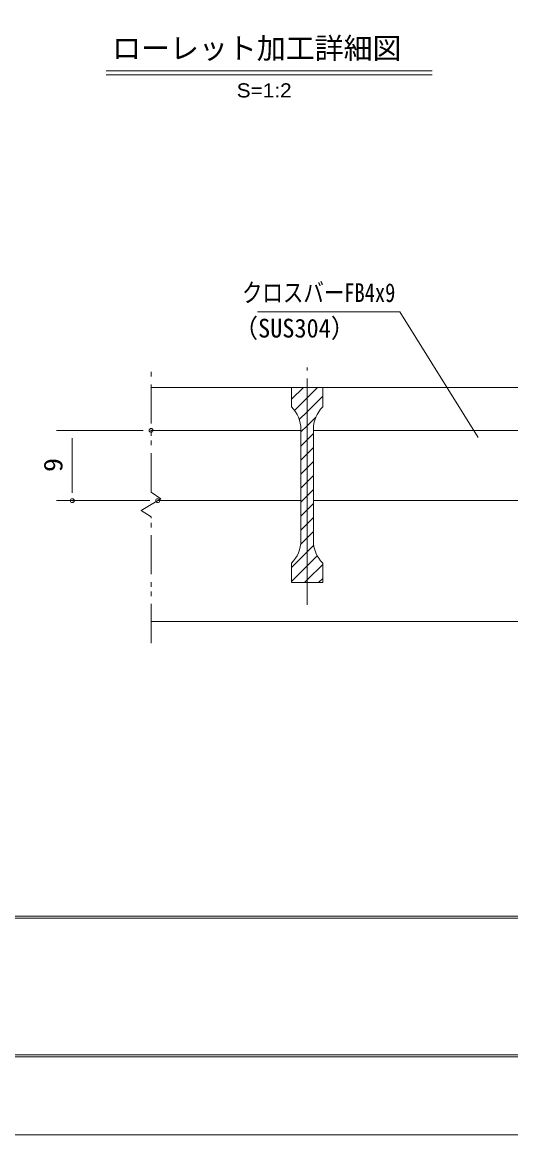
# Model space of a CAD drawing. Units: millimetres, scale not verified. Extents: x -1050 to 1050, y -742 to 742.
# Drawn here: x -484 to -171, y -742 to -30 of the extents above; entities that cross this region are included whole.
import ezdxf
from ezdxf.enums import TextEntityAlignment as Align

# ---------------------------------------------------------------- set-up
doc = ezdxf.new("R2010")
doc.units = ezdxf.units.MM
doc.header["$LTSCALE"] = 5
doc.header["$PDMODE"] = 32
doc.header["$PDSIZE"] = 2.5
doc.linetypes.add('CHAIN1', pattern=[8, 5, -1, 1, -1])
doc.linetypes.add('DOUBLE_CHAIN1', pattern=[8.8, 5, -1, 0.6, -0.6, 0.6, -1])
for name, color, linetype, lineweight in [('0-0_7-図\u3000枠', 4, 'Continuous', 9), ('0-1_寸法注釈', 2, 'Continuous', 9), ('0-2_蓋', 5, 'Continuous', 9), ('0-4_DEFPOINTS', 134, 'Continuous', 9), ('0-5_中心線', 6, 'CHAIN1', 9), ('0-7_想像線', 134, 'DOUBLE_CHAIN1', 9), ('0-8_ハッチング', 4, 'Continuous', 9)]:
    doc.layers.add(name, color=color, linetype=linetype, lineweight=lineweight)
doc.styles.add('HG丸ｺﾞｼｯｸM-PRO', font='')
doc.styles.add('ＭＳ ゴシック', font='')
doc.styles.get('HG丸ｺﾞｼｯｸM-PRO').set_extended_font_data('HG丸ｺﾞｼｯｸM-PRO')
doc.styles.get('ＭＳ ゴシック').set_extended_font_data('MS Gothic')

msp = doc.modelspace()

# ---------------------------------------------------------------- linework, layer by layer
at = {"layer": '0-0_7-図\u3000枠'}
for p, q in [((998.75, -602.5), (-973.75, -602.5)), ((998.75, -603.75), (-973.75, -603.75)), ((1000, -692.5), (-975, -692.5)), ((998.75, -691.25), (-973.75, -691.25))]:
    msp.add_line(p, q, dxfattribs=at)
at = {"layer": '0-1_寸法注釈'}
for p, q in [((-430.34, -61.085), (-221.301, -61.085)), ((-430.34, -63.585), (-221.301, -63.585)), ((-406.5, -291.384), (-462.039, -291.384)), ((-452.039, -296.384), (-452.039, -331.384)), ((-402.289, -336.384), (-462.039, -336.384))]:
    msp.add_line(p, q, dxfattribs=at)
msp.add_lwpolyline([(-333.238, -215.46), (-242.065, -215.46), (-191.925, -295.884)], dxfattribs=at)
at = {"layer": '0-2_蓋'}
for p, q in [((-401.5, -263.884), (398.5, -263.884)), ((-291.5, -263.884), (-311.5, -263.884)), ((-311.5, -276.384), (-311.5, -263.884)), ((-291.5, -276.384), (-291.5, -263.884)), ((-401.5, -291.384), (-305.5, -291.384)), ((-305.5, -290.666), (-305.5, -362.101)), ((-297.5, -290.666), (-297.5, -362.101)), ((-297.5, -291.384), (-155.5, -291.384)), ((-397.289, -336.384), (-305.5, -336.384)), ((-297.5, -336.384), (-155.5, -336.384)), ((-311.5, -376.384), (-311.5, -388.884)), ((-291.5, -376.384), (-291.5, -388.884)), ((-311.5, -388.884), (-291.5, -388.884)), ((-401.5, -413.884), (398.5, -413.884))]:
    msp.add_line(p, q, dxfattribs=at)
for centre, start, end in [((-325.5, -290.666), 0, 45.573), ((-277.5, -290.666), 134.427, 180), ((-325.5, -362.101), 314.427, 0), ((-277.5, -362.101), 180, 225.573)]:
    msp.add_arc(centre, 20, start, end, dxfattribs=at)
at = {"layer": '0-4_DEFPOINTS'}
msp.add_lwpolyline([(-1050, -742.5), (-1050, 742.5), (1050, 742.5), (1050, -742.5)], close=True, dxfattribs=at)
for p in [(-401.5, -291.384), (-452.039, -336.384), (-397.289, -336.384)]:
    msp.add_point(p, dxfattribs=at)
at = {"layer": '0-5_中心線'}
msp.add_line((-301.5, -403.111), (-301.5, -251.182), dxfattribs=at)
at = {"layer": '0-7_想像線'}
for p, q in [((-401.5, -330.935), (-401.5, -251.384)), ((-401.5, -427.562), (-401.5, -346.833))]:
    msp.add_line(p, q, dxfattribs=at)
for points in [[(-401.5, -330.935), (-395.207, -335.147), (-401.5, -338.884)], [(-401.5, -346.833), (-407.793, -342.62), (-401.5, -338.884)]]:
    msp.add_lwpolyline(points, dxfattribs=at)
at = {"layer": '0-8_ハッチング'}
for p, q in [((-311.5, -263.884), (-311.5, -276.384)), ((-311.5, -271.466), (-303.918, -263.884)), ((-305.5, -290.666), (-305.5, -362.101)), ((-297.5, -362.101), (-297.5, -290.666)), ((-305.5, -301.387), (-301.5, -297.387)), ((-301.5, -297.387), (-297.5, -293.387)), ((-305.5, -310.367), (-301.5, -306.367)), ((-301.5, -306.367), (-297.5, -302.367)), ((-301.5, -315.347), (-297.5, -311.347)), ((-305.5, -319.347), (-301.5, -315.347)), ((-301.5, -324.328), (-297.5, -320.328)), ((-305.5, -328.328), (-301.5, -324.328)), ((-305.5, -337.308), (-301.5, -333.308)), ((-301.5, -333.308), (-297.5, -329.308)), ((-301.5, -342.288), (-297.5, -338.288)), ((-305.5, -346.288), (-301.5, -342.288)), ((-301.5, -351.268), (-297.5, -347.268)), ((-305.5, -355.268), (-301.5, -351.268)), ((-294.214, -388.884), (-291.5, -386.17))]:
    msp.add_line(p, q, dxfattribs=at)
for points in [[(-311.5, -376.384), (-311.5, -388.884), (-301.5, -388.884), (-301.5, -263.884), (-311.5, -263.884)], [(-309.61, -278.556), (-301.5, -270.446), (-294.938, -263.884)], [(-306.5, -284.426), (-301.5, -279.426), (-291.5, -269.426)], [(-301.5, -263.884), (-301.5, -388.884), (-291.5, -388.884), (-291.5, -376.384)], [(-291.5, -276.384), (-291.5, -263.884), (-301.5, -263.884)], [(-305.5, -292.407), (-301.5, -288.407), (-295.767, -282.673)], [(-305.686, -364.435), (-301.5, -360.249), (-297.5, -356.249)], [(-311.5, -379.229), (-301.5, -369.229), (-297.269, -364.998)], [(-311.5, -388.209), (-301.5, -378.209), (-295.002, -371.711)], [(-303.194, -388.884), (-301.5, -387.189), (-291.5, -377.189)]]:
    msp.add_lwpolyline(points, dxfattribs=at)
for centre, start, end in [((-325.5, -290.666), 0, 45.573), ((-277.5, -290.666), 134.427, 180), ((-325.5, -362.101), 314.427, 0), ((-277.5, -362.101), 180, 225.573)]:
    msp.add_arc(centre, 20, start, end, dxfattribs=at)

# ---------------------------------------------------------------- texts
at = {"layer": '0-1_寸法注釈', "color": 7, "style": 'HG丸ｺﾞｼｯｸM-PRO'}
msp.add_text('ローレット加工詳細図', height=13.6, dxfattribs=at).set_placement((-426.527, -57.513), align=Align.BOTTOM_LEFT)
at = {"layer": '0-1_寸法注釈', "color": 7}
for s, height, style, width, p in [('S=1:2', 9.062, 'HG丸ｺﾞｼｯｸM-PRO', 1.1, (-346.628, -80.881)), ('クロスバーFB4x9', 12.02, 'ＭＳ ゴシック', 0.8, (-343.258, -212.773)), ('（SUS304）', 12.02, 'ＭＳ ゴシック', 0.95, (-348.517, -235.532))]:
    msp.add_text(s, height=height, dxfattribs=dict(at, style=style, width=width)).set_placement(p, align=Align.BOTTOM_LEFT)
at = {"layer": '0-1_寸法注釈', "color": 7, "style": 'ＭＳ ゴシック', "width": 1.1}
msp.add_text('9', height=12.02, rotation=90, dxfattribs=at).set_placement((-454.726, -318.032), align=Align.BOTTOM_LEFT)

doc.saveas('drawing.dxf')
